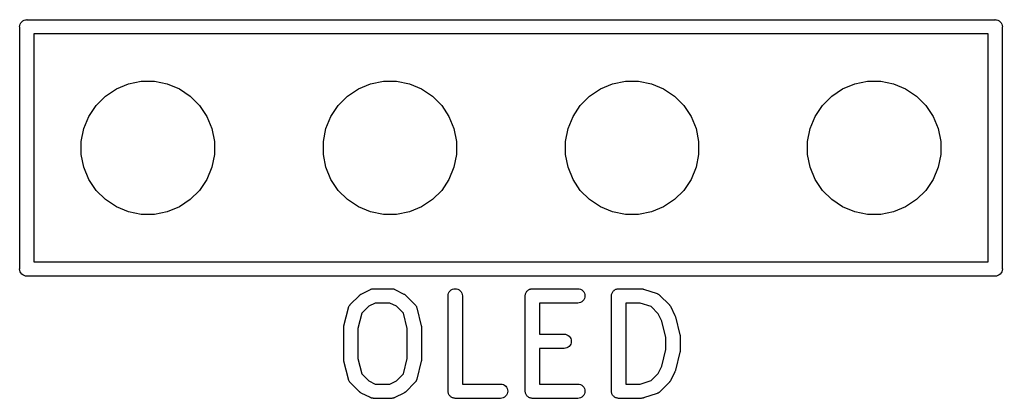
# Model space of a CAD drawing. Extents: x 17 to 402, y -127 to -24.
# Drawn here: x 22.78 to 33.1, y -69.3 to -65.33 of the extents above; entities that cross this region are included whole.
import ezdxf

# ---------------------------------------------------------------- set-up
doc = ezdxf.new("R2010")
doc.units = 0
doc.layers.add('BLACK', color=7, linetype='CONTINUOUS')

msp = doc.modelspace()

# ---------------------------------------------------------------- linework, layer by layer
at = {"layer": 'BLACK', "linetype": 'CONTINUOUS'}
for p, q in [((22.7904, -65.3762), (22.7973, -65.3631)), ((22.7973, -65.3631), (22.8067, -65.3517)), ((22.8067, -65.3517), (22.8181, -65.3423)), ((22.8181, -65.3423), (22.8312, -65.3354)), ((22.8312, -65.3354), (22.8453, -65.3311)), ((22.8453, -65.3311), (22.8563, -65.33)), ((22.8563, -65.33), (22.86, -65.3296)), ((22.86, -65.3296), (22.8637, -65.33)), ((22.8637, -65.33), (33.0163, -65.33)), ((33.0163, -65.33), (33.02, -65.3296)), ((33.02, -65.3296), (33.0237, -65.33)), ((33.0237, -65.33), (33.0347, -65.3311)), ((33.0347, -65.3311), (33.0488, -65.3354)), ((33.0488, -65.3354), (33.0619, -65.3423)), ((33.0619, -65.3423), (33.0733, -65.3517)), ((33.0733, -65.3517), (33.0827, -65.3631)), ((33.0827, -65.3631), (33.0896, -65.3762)), ((22.7846, -65.405), (22.7861, -65.3903)), ((22.785, -65.4087), (22.7846, -65.405)), ((22.785, -67.9413), (22.785, -65.4087)), ((22.7861, -65.3903), (22.7904, -65.3762)), ((33.0896, -65.3762), (33.0939, -65.3903)), ((33.0939, -65.3903), (33.0954, -65.405)), ((33.0954, -65.405), (33.095, -65.4087)), ((33.095, -65.4087), (33.095, -67.9413)), ((22.935, -65.48), (22.935, -67.87)), ((32.945, -65.48), (22.935, -65.48)), ((32.945, -67.87), (32.945, -65.48)), ((23.9263, -66.0033), (24.0612, -65.9765)), ((24.0612, -65.9765), (24.1988, -65.9765)), ((24.1988, -65.9765), (24.3337, -66.0033)), ((26.4663, -66.0033), (26.6012, -65.9765)), ((26.6012, -65.9765), (26.7388, -65.9765)), ((26.7388, -65.9765), (26.8737, -66.0033)), ((29.0063, -66.0033), (29.1412, -65.9765)), ((29.1412, -65.9765), (29.2788, -65.9765)), ((29.2788, -65.9765), (29.4137, -66.0033)), ((31.5463, -66.0033), (31.6812, -65.9765)), ((31.6812, -65.9765), (31.8188, -65.9765)), ((31.8188, -65.9765), (31.9537, -66.0033)), ((23.6847, -66.1324), (23.7991, -66.056)), ((23.7991, -66.056), (23.9263, -66.0033)), ((24.3337, -66.0033), (24.4609, -66.056)), ((24.4609, -66.056), (24.5753, -66.1324)), ((26.2247, -66.1324), (26.3391, -66.056)), ((26.3391, -66.056), (26.4663, -66.0033)), ((26.8737, -66.0033), (27.0009, -66.056)), ((27.0009, -66.056), (27.1153, -66.1324)), ((28.7647, -66.1324), (28.8791, -66.056)), ((28.8791, -66.056), (29.0063, -66.0033)), ((29.4137, -66.0033), (29.5409, -66.056)), ((29.5409, -66.056), (29.6553, -66.1324)), ((31.3047, -66.1324), (31.4191, -66.056)), ((31.4191, -66.056), (31.5463, -66.0033)), ((31.9537, -66.0033), (32.0809, -66.056)), ((32.0809, -66.056), (32.1953, -66.1324)), ((23.5874, -66.2297), (23.6847, -66.1324)), ((24.5753, -66.1324), (24.6726, -66.2297)), ((26.1274, -66.2297), (26.2247, -66.1324)), ((27.1153, -66.1324), (27.2126, -66.2297)), ((28.6674, -66.2297), (28.7647, -66.1324)), ((29.6553, -66.1324), (29.7526, -66.2297)), ((31.2074, -66.2297), (31.3047, -66.1324)), ((32.1953, -66.1324), (32.2926, -66.2297)), ((23.511, -66.3441), (23.5874, -66.2297)), ((24.6726, -66.2297), (24.749, -66.3441)), ((26.051, -66.3441), (26.1274, -66.2297)), ((27.2126, -66.2297), (27.289, -66.3441)), ((28.591, -66.3441), (28.6674, -66.2297)), ((29.7526, -66.2297), (29.829, -66.3441)), ((31.131, -66.3441), (31.2074, -66.2297)), ((32.2926, -66.2297), (32.369, -66.3441)), ((23.4583, -66.4713), (23.511, -66.3441)), ((24.749, -66.3441), (24.8017, -66.4713)), ((25.9983, -66.4713), (26.051, -66.3441)), ((27.289, -66.3441), (27.3417, -66.4713)), ((28.5383, -66.4713), (28.591, -66.3441)), ((29.829, -66.3441), (29.8817, -66.4713)), ((31.0783, -66.4713), (31.131, -66.3441)), ((32.369, -66.3441), (32.4217, -66.4713)), ((23.4315, -66.6062), (23.4583, -66.4713)), ((24.8017, -66.4713), (24.8285, -66.6062)), ((25.9715, -66.6062), (25.9983, -66.4713)), ((27.3417, -66.4713), (27.3685, -66.6062)), ((28.5115, -66.6062), (28.5383, -66.4713)), ((29.8817, -66.4713), (29.9085, -66.6062)), ((31.0515, -66.6062), (31.0783, -66.4713)), ((32.4217, -66.4713), (32.4485, -66.6062)), ((23.4315, -66.7438), (23.4315, -66.6062)), ((24.8285, -66.6062), (24.8285, -66.7438)), ((25.9715, -66.7438), (25.9715, -66.6062)), ((27.3685, -66.6062), (27.3685, -66.7438)), ((28.5115, -66.7438), (28.5115, -66.6062)), ((29.9085, -66.6062), (29.9085, -66.7438)), ((31.0515, -66.7438), (31.0515, -66.6062)), ((32.4485, -66.6062), (32.4485, -66.7438)), ((23.4583, -66.8787), (23.4315, -66.7438)), ((24.8285, -66.7438), (24.8017, -66.8787)), ((25.9983, -66.8787), (25.9715, -66.7438)), ((27.3685, -66.7438), (27.3417, -66.8787)), ((28.5383, -66.8787), (28.5115, -66.7438)), ((29.9085, -66.7438), (29.8817, -66.8787)), ((31.0783, -66.8787), (31.0515, -66.7438)), ((32.4485, -66.7438), (32.4217, -66.8787)), ((23.511, -67.0059), (23.4583, -66.8787)), ((24.8017, -66.8787), (24.749, -67.0059)), ((26.051, -67.0059), (25.9983, -66.8787)), ((27.3417, -66.8787), (27.289, -67.0059)), ((28.591, -67.0059), (28.5383, -66.8787)), ((29.8817, -66.8787), (29.829, -67.0059)), ((31.131, -67.0059), (31.0783, -66.8787)), ((32.4217, -66.8787), (32.369, -67.0059)), ((23.5874, -67.1203), (23.511, -67.0059)), ((24.749, -67.0059), (24.6726, -67.1203)), ((26.1274, -67.1203), (26.051, -67.0059)), ((27.289, -67.0059), (27.2126, -67.1203)), ((28.6674, -67.1203), (28.591, -67.0059)), ((29.829, -67.0059), (29.7526, -67.1203)), ((31.2074, -67.1203), (31.131, -67.0059)), ((32.369, -67.0059), (32.2926, -67.1203)), ((23.6847, -67.2176), (23.5874, -67.1203)), ((24.6726, -67.1203), (24.5753, -67.2176)), ((26.2247, -67.2176), (26.1274, -67.1203)), ((27.2126, -67.1203), (27.1153, -67.2176)), ((28.7647, -67.2176), (28.6674, -67.1203)), ((29.7526, -67.1203), (29.6553, -67.2176)), ((31.3047, -67.2176), (31.2074, -67.1203)), ((32.2926, -67.1203), (32.1953, -67.2176)), ((23.7991, -67.294), (23.6847, -67.2176)), ((24.5753, -67.2176), (24.4609, -67.294)), ((26.3391, -67.294), (26.2247, -67.2176)), ((27.1153, -67.2176), (27.0009, -67.294)), ((28.8791, -67.294), (28.7647, -67.2176)), ((29.6553, -67.2176), (29.5409, -67.294)), ((31.4191, -67.294), (31.3047, -67.2176)), ((32.1953, -67.2176), (32.0809, -67.294)), ((23.9263, -67.3467), (23.7991, -67.294)), ((24.4609, -67.294), (24.3337, -67.3467)), ((26.4663, -67.3467), (26.3391, -67.294)), ((27.0009, -67.294), (26.8737, -67.3467)), ((29.0063, -67.3467), (28.8791, -67.294)), ((29.5409, -67.294), (29.4137, -67.3467)), ((31.5463, -67.3467), (31.4191, -67.294)), ((32.0809, -67.294), (31.9537, -67.3467)), ((24.0612, -67.3735), (23.9263, -67.3467)), ((24.1988, -67.3735), (24.0612, -67.3735)), ((24.3337, -67.3467), (24.1988, -67.3735)), ((26.6012, -67.3735), (26.4663, -67.3467)), ((26.7388, -67.3735), (26.6012, -67.3735)), ((26.8737, -67.3467), (26.7388, -67.3735)), ((29.1412, -67.3735), (29.0063, -67.3467)), ((29.2788, -67.3735), (29.1412, -67.3735)), ((29.4137, -67.3467), (29.2788, -67.3735)), ((31.6812, -67.3735), (31.5463, -67.3467)), ((31.8188, -67.3735), (31.6812, -67.3735)), ((31.9537, -67.3467), (31.8188, -67.3735)), ((22.7846, -67.945), (22.785, -67.9413)), ((22.7861, -67.9597), (22.7846, -67.945)), ((22.935, -67.87), (32.945, -67.87)), ((33.0954, -67.945), (33.0939, -67.9597)), ((33.095, -67.9413), (33.0954, -67.945)), ((22.7904, -67.9738), (22.7861, -67.9597)), ((22.7973, -67.9869), (22.7904, -67.9738)), ((22.8067, -67.9983), (22.7973, -67.9869)), ((22.8181, -68.0077), (22.8067, -67.9983)), ((22.8312, -68.0146), (22.8181, -68.0077)), ((22.8453, -68.0189), (22.8312, -68.0146)), ((22.86, -68.0204), (22.8453, -68.0189)), ((22.8637, -68.02), (22.86, -68.0204)), ((33.0163, -68.02), (22.8637, -68.02)), ((33.02, -68.0204), (33.0163, -68.02)), ((33.0237, -68.02), (33.02, -68.0204)), ((33.0347, -68.0189), (33.0237, -68.02)), ((33.0488, -68.0146), (33.0347, -68.0189)), ((33.0619, -68.0077), (33.0488, -68.0146)), ((33.0733, -67.9983), (33.0619, -68.0077)), ((33.0827, -67.9869), (33.0733, -67.9983)), ((33.0896, -67.9738), (33.0827, -67.9869)), ((33.0939, -67.9597), (33.0896, -67.9738)), ((26.4809, -68.1544), (26.4831, -68.1538)), ((26.4831, -68.1538), (26.4882, -68.1533)), ((26.4882, -68.1533), (26.4932, -68.1525)), ((26.4932, -68.1525), (26.4954, -68.1526)), ((26.4954, -68.1526), (26.4976, -68.1524)), ((26.4976, -68.1524), (26.6881, -68.1524)), ((26.6881, -68.1524), (26.6891, -68.1524)), ((26.6891, -68.1524), (26.6913, -68.1526)), ((26.6913, -68.1526), (26.6935, -68.1526)), ((26.6935, -68.1526), (26.6986, -68.1534)), ((26.6986, -68.1534), (26.7037, -68.154)), ((26.7037, -68.154), (26.7058, -68.1547)), ((27.3267, -68.1578), (27.3407, -68.1537)), ((27.3407, -68.1537), (27.3553, -68.1524)), ((27.3553, -68.1524), (27.3698, -68.1539)), ((27.3698, -68.1539), (27.3838, -68.1582)), ((28.143, -68.1558), (28.1497, -68.1538)), ((28.1497, -68.1538), (28.15, -68.1538)), ((28.15, -68.1538), (28.1502, -68.1537)), ((28.1502, -68.1537), (28.1573, -68.1531)), ((28.1573, -68.1531), (28.1643, -68.1524)), ((28.1643, -68.1524), (28.6405, -68.1524)), ((28.6405, -68.1524), (28.6415, -68.1524)), ((28.6415, -68.1524), (28.6561, -68.154)), ((28.6561, -68.154), (28.67, -68.1584)), ((29.0477, -68.1558), (29.0545, -68.1538)), ((29.0545, -68.1538), (29.0547, -68.1538)), ((29.0547, -68.1538), (29.055, -68.1537)), ((29.055, -68.1537), (29.062, -68.1531)), ((29.062, -68.1531), (29.069, -68.1524)), ((29.069, -68.1524), (29.3071, -68.1524)), ((29.3071, -68.1524), (29.3082, -68.1524)), ((29.3082, -68.1524), (29.3124, -68.1529)), ((29.3124, -68.1529), (29.3166, -68.153)), ((29.3166, -68.153), (29.3196, -68.1537)), ((29.3196, -68.1537), (29.3227, -68.154)), ((29.3227, -68.154), (29.3268, -68.1553)), ((26.2541, -68.3172), (26.3493, -68.222)), ((26.3493, -68.222), (26.3501, -68.2212)), ((26.3501, -68.2212), (26.3534, -68.2186)), ((26.3534, -68.2186), (26.3564, -68.2157)), ((26.3564, -68.2157), (26.3591, -68.214)), ((26.3591, -68.214), (26.3615, -68.2121)), ((26.3615, -68.2121), (26.3653, -68.2102)), ((26.3653, -68.2102), (26.3688, -68.2079)), ((26.3688, -68.2079), (26.4641, -68.1603)), ((26.4641, -68.1603), (26.465, -68.1598)), ((26.465, -68.1598), (26.4671, -68.1591)), ((26.4671, -68.1591), (26.469, -68.158)), ((26.469, -68.158), (26.4739, -68.1566)), ((26.4739, -68.1566), (26.4788, -68.1548)), ((26.4788, -68.1548), (26.4809, -68.1544)), ((26.7058, -68.1547), (26.708, -68.1551)), ((26.708, -68.1551), (26.7128, -68.1569)), ((26.7128, -68.1569), (26.7176, -68.1584)), ((26.7176, -68.1584), (26.7196, -68.1595)), ((26.7196, -68.1595), (26.7216, -68.1603)), ((26.7216, -68.1603), (26.8169, -68.2079)), ((26.8169, -68.2079), (26.8178, -68.2084)), ((26.8178, -68.2084), (26.8213, -68.2107)), ((26.8213, -68.2107), (26.8251, -68.2127)), ((26.8251, -68.2127), (26.8275, -68.2147)), ((26.8275, -68.2147), (26.8301, -68.2164)), ((26.8301, -68.2164), (26.8331, -68.2193)), ((26.8331, -68.2193), (26.8364, -68.222)), ((26.8364, -68.222), (26.9316, -68.3172)), ((27.2798, -68.2263), (27.2814, -68.2118)), ((27.2798, -68.2274), (27.2798, -68.2263)), ((27.2798, -69.2274), (27.2798, -68.2274)), ((27.2814, -68.2118), (27.2858, -68.1978)), ((27.2858, -68.1978), (27.2929, -68.185)), ((27.2929, -68.185), (27.3023, -68.1738)), ((27.3023, -68.1738), (27.3137, -68.1646)), ((27.3137, -68.1646), (27.3267, -68.1578)), ((27.3838, -68.1582), (27.3967, -68.1652)), ((27.3967, -68.1652), (27.408, -68.1745)), ((27.408, -68.1745), (27.4172, -68.1859)), ((27.4172, -68.1859), (27.4241, -68.1988)), ((27.4241, -68.1988), (27.4283, -68.2128)), ((27.4283, -68.2128), (27.4298, -68.2274)), ((27.4298, -68.2274), (27.4298, -69.1524)), ((28.0893, -68.2263), (28.0901, -68.2193)), ((28.0893, -68.2268), (28.0893, -68.2263)), ((28.0893, -68.2269), (28.0893, -68.2268)), ((28.0893, -68.2274), (28.0893, -68.2269)), ((28.0893, -68.2269), (28.0893, -68.2269)), ((28.0893, -69.2274), (28.0893, -68.2274)), ((28.0901, -68.2193), (28.0908, -68.2123)), ((28.0908, -68.2123), (28.0909, -68.212)), ((28.0909, -68.2118), (28.093, -68.2051)), ((28.0909, -68.212), (28.0909, -68.2118)), ((28.093, -68.2051), (28.0951, -68.1983)), ((28.0951, -68.1983), (28.0953, -68.1981)), ((28.0953, -68.1978), (28.0988, -68.1916)), ((28.0953, -68.1981), (28.0953, -68.1978)), ((28.0988, -68.1916), (28.1021, -68.1854)), ((28.1021, -68.1854), (28.1023, -68.1852)), ((28.1023, -68.1852), (28.1024, -68.185)), ((28.1024, -68.185), (28.107, -68.1796)), ((28.107, -68.1796), (28.1114, -68.1742)), ((28.1114, -68.1742), (28.1116, -68.174)), ((28.1116, -68.174), (28.1118, -68.1738)), ((28.1118, -68.1738), (28.1173, -68.1694)), ((28.1173, -68.1694), (28.1228, -68.1649)), ((28.1228, -68.1649), (28.123, -68.1648)), ((28.123, -68.1648), (28.1232, -68.1646)), ((28.1232, -68.1646), (28.1295, -68.1614)), ((28.1295, -68.1614), (28.1357, -68.158)), ((28.1357, -68.158), (28.136, -68.158)), ((28.136, -68.158), (28.1362, -68.1578)), ((28.1362, -68.1578), (28.143, -68.1558)), ((28.67, -68.1584), (28.6828, -68.1655)), ((28.6828, -68.1655), (28.6941, -68.1749)), ((28.6941, -68.1749), (28.7032, -68.1863)), ((28.7096, -68.2564), (28.7027, -68.2693)), ((28.7032, -68.1863), (28.71, -68.1993)), ((28.7139, -68.2425), (28.7096, -68.2564)), ((28.71, -68.1993), (28.7141, -68.2133)), ((28.7155, -68.2279), (28.7139, -68.2425)), ((28.7141, -68.2133), (28.7155, -68.2279)), ((28.994, -68.2269), (28.9941, -68.2268)), ((28.994, -68.2274), (28.994, -68.2269)), ((28.994, -68.2269), (28.994, -68.2269)), ((28.994, -69.2274), (28.994, -68.2274)), ((28.9941, -68.2263), (28.9948, -68.2193)), ((28.9941, -68.2268), (28.9941, -68.2263)), ((28.9948, -68.2193), (28.9956, -68.2123)), ((28.9956, -68.2123), (28.9957, -68.212)), ((28.9957, -68.2118), (28.9978, -68.2051)), ((28.9957, -68.212), (28.9957, -68.2118)), ((28.9978, -68.2051), (28.9999, -68.1983)), ((28.9999, -68.1983), (29, -68.1981)), ((29, -68.1981), (29.0001, -68.1978)), ((29.0001, -68.1978), (29.0035, -68.1916)), ((29.0035, -68.1916), (29.0069, -68.1854)), ((29.0069, -68.1854), (29.007, -68.1852)), ((29.007, -68.1852), (29.0072, -68.185)), ((29.0072, -68.185), (29.0117, -68.1796)), ((29.0117, -68.1796), (29.0162, -68.1742)), ((29.0162, -68.1742), (29.0164, -68.174)), ((29.0164, -68.174), (29.0166, -68.1738)), ((29.0166, -68.1738), (29.022, -68.1694)), ((29.022, -68.1694), (29.0275, -68.1649)), ((29.0275, -68.1649), (29.0278, -68.1648)), ((29.0278, -68.1648), (29.028, -68.1646)), ((29.028, -68.1646), (29.0342, -68.1614)), ((29.0342, -68.1614), (29.0405, -68.158)), ((29.0405, -68.158), (29.0407, -68.158)), ((29.0407, -68.158), (29.041, -68.1578)), ((29.041, -68.1578), (29.0477, -68.1558)), ((29.3268, -68.1553), (29.3309, -68.1562)), ((29.3309, -68.1562), (29.4737, -68.2038)), ((29.4737, -68.2038), (29.4747, -68.2042)), ((29.4747, -68.2042), (29.4767, -68.2051)), ((29.4767, -68.2051), (29.4788, -68.2058)), ((29.4788, -68.2058), (29.4833, -68.2082)), ((29.4833, -68.2082), (29.488, -68.2103)), ((29.488, -68.2103), (29.4898, -68.2116)), ((29.4898, -68.2116), (29.4917, -68.2127)), ((29.4917, -68.2127), (29.4957, -68.2159)), ((29.4957, -68.2159), (29.4998, -68.2189)), ((29.4998, -68.2189), (29.5013, -68.2206)), ((29.5013, -68.2206), (29.503, -68.222)), ((29.503, -68.222), (29.5983, -68.3172)), ((26.1868, -68.5425), (26.2344, -68.352)), ((26.2344, -68.352), (26.2346, -68.351)), ((26.2346, -68.351), (26.2364, -68.3463)), ((26.2364, -68.3463), (26.2379, -68.3414)), ((26.2379, -68.3414), (26.239, -68.3394)), ((26.239, -68.3394), (26.2398, -68.3373)), ((26.2398, -68.3373), (26.2424, -68.333)), ((26.2424, -68.333), (26.2448, -68.3285)), ((26.2448, -68.3285), (26.2462, -68.3268)), ((26.2462, -68.3268), (26.2474, -68.3249)), ((26.2474, -68.3249), (26.2509, -68.3211)), ((26.2509, -68.3211), (26.2541, -68.3172)), ((26.4468, -68.3366), (26.3749, -68.4086)), ((26.5153, -68.3024), (26.4468, -68.3366)), ((26.6704, -68.3024), (26.5153, -68.3024)), ((26.7389, -68.3366), (26.6704, -68.3024)), ((26.8108, -68.4086), (26.7389, -68.3366)), ((26.9316, -68.3172), (26.9323, -68.3179)), ((26.9323, -68.3179), (26.9355, -68.3219)), ((26.9355, -68.3219), (26.9389, -68.3257)), ((26.9389, -68.3257), (26.9401, -68.3276)), ((26.9401, -68.3276), (26.9415, -68.3294)), ((26.9415, -68.3294), (26.9438, -68.3339)), ((26.9438, -68.3339), (26.9464, -68.3383)), ((26.9464, -68.3383), (26.9472, -68.3404)), ((26.9472, -68.3404), (26.9482, -68.3424)), ((26.9482, -68.3424), (26.9496, -68.3473)), ((26.9496, -68.3473), (26.9513, -68.352)), ((26.9513, -68.352), (26.999, -68.5425)), ((28.6405, -68.3024), (28.2393, -68.3024)), ((28.2393, -68.3024), (28.2393, -68.6286)), ((28.655, -68.301), (28.6405, -68.3024)), ((28.6691, -68.2967), (28.655, -68.301)), ((28.682, -68.2898), (28.6691, -68.2967)), ((28.6933, -68.2806), (28.682, -68.2898)), ((28.7027, -68.2693), (28.6933, -68.2806)), ((29.144, -68.3024), (29.144, -69.1524)), ((29.295, -68.3024), (29.144, -68.3024)), ((29.4095, -68.3406), (29.295, -68.3024)), ((29.4836, -68.4147), (29.4095, -68.3406)), ((29.5983, -68.3172), (29.599, -68.3179)), ((29.599, -68.3179), (29.6016, -68.3212)), ((29.6016, -68.3212), (29.6045, -68.3243)), ((29.6045, -68.3243), (29.6062, -68.327)), ((29.6062, -68.327), (29.6081, -68.3294)), ((29.6081, -68.3294), (29.6101, -68.3331)), ((29.6101, -68.3331), (29.6123, -68.3367)), ((29.6123, -68.3367), (29.6599, -68.4319)), ((26.3749, -68.4086), (26.3345, -68.5699)), ((26.8512, -68.5699), (26.8108, -68.4086)), ((29.5221, -68.4917), (29.4836, -68.4147)), ((29.6599, -68.4319), (29.6604, -68.4329)), ((29.6604, -68.4329), (29.6605, -68.4332)), ((29.6605, -68.4332), (29.6607, -68.4335)), ((29.6607, -68.4335), (29.6631, -68.4401)), ((29.6631, -68.4401), (29.6654, -68.4466)), ((29.6654, -68.4466), (29.6655, -68.447)), ((29.6655, -68.447), (29.6656, -68.4473)), ((29.6656, -68.4473), (29.7132, -68.6378)), ((26.1845, -68.5597), (26.1847, -68.5583)), ((26.1845, -68.5607), (26.1845, -68.5597)), ((26.1845, -68.894), (26.1845, -68.5607)), ((26.1846, -68.557), (26.1855, -68.5511)), ((26.1847, -68.5583), (26.1846, -68.557)), ((26.1855, -68.5511), (26.1862, -68.5451)), ((26.1862, -68.5451), (26.1866, -68.5438)), ((26.1866, -68.5438), (26.1868, -68.5425)), ((26.999, -68.5425), (26.9992, -68.5435)), ((26.9992, -68.5435), (26.9994, -68.5449)), ((26.9994, -68.5449), (26.9998, -68.5461)), ((26.9998, -68.5461), (27.0003, -68.5521)), ((27.0003, -68.5521), (27.0011, -68.558)), ((27.0011, -68.558), (27.0011, -68.5594)), ((27.0011, -68.5594), (27.0012, -68.5607)), ((27.0012, -68.5607), (27.0012, -68.894)), ((29.5655, -68.6652), (29.5221, -68.4917)), ((26.3345, -68.5699), (26.3345, -68.8848)), ((26.8512, -68.8848), (26.8512, -68.5699)), ((28.2393, -68.6286), (28.4976, -68.6286)), ((28.4976, -68.6286), (28.4987, -68.6286)), ((28.4987, -68.6286), (28.5132, -68.6302)), ((28.5132, -68.6302), (28.5272, -68.6346)), ((28.5272, -68.6346), (28.54, -68.6417)), ((28.54, -68.6417), (28.5512, -68.6511)), ((28.5512, -68.6511), (28.5604, -68.6625)), ((28.5604, -68.6625), (28.5672, -68.6755)), ((29.5655, -68.7896), (29.5655, -68.6652)), ((29.7132, -68.6378), (29.7135, -68.6388)), ((29.7135, -68.6388), (29.7137, -68.6401)), ((29.7137, -68.6401), (29.714, -68.6414)), ((29.714, -68.6414), (29.7146, -68.6474)), ((29.7146, -68.6474), (29.7154, -68.6533)), ((29.7154, -68.6533), (29.7153, -68.6546)), ((29.7153, -68.6546), (29.7155, -68.656)), ((29.7155, -68.656), (29.7155, -68.7988)), ((28.5262, -68.7729), (28.5122, -68.7771)), ((28.5391, -68.766), (28.5262, -68.7729)), ((28.5505, -68.7568), (28.5391, -68.766)), ((28.5598, -68.7455), (28.5505, -68.7568)), ((28.5668, -68.7326), (28.5598, -68.7455)), ((28.5711, -68.7187), (28.5668, -68.7326)), ((28.5672, -68.6755), (28.5713, -68.6895)), ((28.5726, -68.7041), (28.5711, -68.7187)), ((28.5713, -68.6895), (28.5726, -68.7041)), ((28.4976, -68.7786), (28.2393, -68.7786)), ((28.2393, -68.7786), (28.2393, -69.1524)), ((28.5122, -68.7771), (28.4976, -68.7786)), ((29.5221, -68.9631), (29.5655, -68.7896)), ((29.7132, -68.817), (29.6656, -69.0075)), ((29.7134, -68.8157), (29.7132, -68.817)), ((29.7138, -68.8144), (29.7134, -68.8157)), ((29.7145, -68.8085), (29.7138, -68.8144)), ((29.7154, -68.8025), (29.7145, -68.8085)), ((29.7155, -68.7999), (29.7153, -68.8012)), ((29.7153, -68.8012), (29.7154, -68.8025)), ((29.7155, -68.7988), (29.7155, -68.7999)), ((26.1847, -68.8954), (26.1845, -68.894)), ((26.1846, -68.8967), (26.1847, -68.8954)), ((26.1854, -68.9026), (26.1846, -68.8967)), ((26.186, -68.9086), (26.1854, -68.9026)), ((26.1863, -68.9099), (26.186, -68.9086)), ((26.1865, -68.9112), (26.1863, -68.9099)), ((26.1868, -68.9122), (26.1865, -68.9112)), ((26.2344, -69.1027), (26.1868, -68.9122)), ((26.3345, -68.8848), (26.3749, -69.0462)), ((26.8108, -69.0462), (26.8512, -68.8848)), ((26.999, -68.9122), (26.9513, -69.1027)), ((26.9991, -68.9109), (26.999, -68.9122)), ((26.9996, -68.9096), (26.9991, -68.9109)), ((27.0002, -68.9037), (26.9996, -68.9096)), ((27.0011, -68.8978), (27.0002, -68.9037)), ((27.0012, -68.8951), (27.001, -68.8964)), ((27.001, -68.8964), (27.0011, -68.8978)), ((27.0012, -68.894), (27.0012, -68.8951)), ((29.4836, -69.0401), (29.5221, -68.9631)), ((26.3749, -69.0462), (26.4468, -69.1181)), ((26.7389, -69.1181), (26.8108, -69.0462)), ((29.4095, -69.1142), (29.4836, -69.0401)), ((29.6599, -69.0228), (29.6123, -69.1181)), ((29.6601, -69.0225), (29.6599, -69.0228)), ((29.6602, -69.0222), (29.6601, -69.0225)), ((29.6627, -69.0157), (29.6602, -69.0222)), ((29.6652, -69.0092), (29.6627, -69.0157)), ((29.6654, -69.0085), (29.6652, -69.0088)), ((29.6652, -69.0088), (29.6652, -69.0092)), ((29.6656, -69.0075), (29.6654, -69.0085)), ((26.2361, -69.1075), (26.2344, -69.1027)), ((26.2375, -69.1124), (26.2361, -69.1075)), ((26.2385, -69.1144), (26.2375, -69.1124)), ((26.2393, -69.1165), (26.2385, -69.1144)), ((26.2419, -69.1209), (26.2393, -69.1165)), ((26.2442, -69.1254), (26.2419, -69.1209)), ((26.2456, -69.1271), (26.2442, -69.1254)), ((26.2468, -69.1291), (26.2456, -69.1271)), ((26.2502, -69.1328), (26.2468, -69.1291)), ((26.2534, -69.1368), (26.2502, -69.1328)), ((26.2541, -69.1376), (26.2534, -69.1368)), ((26.3493, -69.2328), (26.2541, -69.1376)), ((26.4468, -69.1181), (26.5153, -69.1524)), ((26.5153, -69.1524), (26.6704, -69.1524)), ((26.6704, -69.1524), (26.7389, -69.1181)), ((26.9316, -69.1376), (26.8364, -69.2328)), ((26.9348, -69.1336), (26.9316, -69.1376)), ((26.9383, -69.1299), (26.9348, -69.1336)), ((26.9395, -69.128), (26.9383, -69.1299)), ((26.9409, -69.1262), (26.9395, -69.128)), ((26.9433, -69.1218), (26.9409, -69.1262)), ((26.946, -69.1174), (26.9433, -69.1218)), ((26.9467, -69.1153), (26.946, -69.1174)), ((26.9478, -69.1133), (26.9467, -69.1153)), ((26.9493, -69.1085), (26.9478, -69.1133)), ((26.9511, -69.1037), (26.9493, -69.1085)), ((26.9513, -69.1027), (26.9511, -69.1037)), ((27.4298, -69.1524), (27.831, -69.1524)), ((27.831, -69.1524), (27.832, -69.1524)), ((27.832, -69.1524), (27.8465, -69.154)), ((27.8465, -69.154), (27.8605, -69.1584)), ((27.8605, -69.1584), (27.8733, -69.1655)), ((27.8733, -69.1655), (27.8845, -69.1749)), ((27.8845, -69.1749), (27.8937, -69.1863)), ((28.2393, -69.1524), (28.6405, -69.1524)), ((28.6405, -69.1524), (28.6415, -69.1524)), ((28.6415, -69.1524), (28.6561, -69.154)), ((28.6561, -69.154), (28.67, -69.1584)), ((28.67, -69.1584), (28.6828, -69.1655)), ((28.6828, -69.1655), (28.6941, -69.1749)), ((28.6941, -69.1749), (28.7032, -69.1863)), ((29.144, -69.1524), (29.295, -69.1524)), ((29.295, -69.1524), (29.4095, -69.1142)), ((29.5983, -69.1376), (29.503, -69.2328)), ((29.6009, -69.1343), (29.5983, -69.1376)), ((29.6039, -69.1313), (29.6009, -69.1343)), ((29.6056, -69.1287), (29.6039, -69.1313)), ((29.6076, -69.1262), (29.6056, -69.1287)), ((29.6096, -69.1225), (29.6076, -69.1262)), ((29.6118, -69.119), (29.6096, -69.1225)), ((29.6123, -69.1181), (29.6118, -69.119)), ((26.3526, -69.2355), (26.3493, -69.2328)), ((26.3556, -69.2384), (26.3526, -69.2355)), ((26.3582, -69.2401), (26.3556, -69.2384)), ((26.3607, -69.2421), (26.3582, -69.2401)), ((26.3644, -69.2441), (26.3607, -69.2421)), ((26.3679, -69.2464), (26.3644, -69.2441)), ((26.3688, -69.2468), (26.3679, -69.2464)), ((26.4641, -69.2945), (26.3688, -69.2468)), ((26.8169, -69.2468), (26.7216, -69.2945)), ((26.8204, -69.2446), (26.8169, -69.2468)), ((26.8242, -69.2427), (26.8204, -69.2446)), ((26.8266, -69.2407), (26.8242, -69.2427)), ((26.8293, -69.2391), (26.8266, -69.2407)), ((26.8323, -69.2362), (26.8293, -69.2391)), ((26.8356, -69.2335), (26.8323, -69.2362)), ((26.8364, -69.2328), (26.8356, -69.2335)), ((27.2804, -69.2344), (27.2798, -69.2274)), ((27.2811, -69.2414), (27.2804, -69.2344)), ((27.2812, -69.2417), (27.2811, -69.2414)), ((27.2812, -69.2419), (27.2812, -69.2417)), ((27.2832, -69.2487), (27.2812, -69.2419)), ((27.2852, -69.2555), (27.2832, -69.2487)), ((27.2853, -69.2557), (27.2852, -69.2555)), ((27.2854, -69.256), (27.2853, -69.2557)), ((27.2887, -69.2622), (27.2854, -69.256)), ((27.292, -69.2684), (27.2887, -69.2622)), ((27.2922, -69.2687), (27.292, -69.2684)), ((27.2923, -69.2689), (27.2922, -69.2687)), ((27.2968, -69.2744), (27.2923, -69.2689)), ((27.3012, -69.2799), (27.2968, -69.2744)), ((27.3014, -69.28), (27.3012, -69.2799)), ((27.3015, -69.2802), (27.3014, -69.28)), ((27.307, -69.2847), (27.3015, -69.2802)), ((27.3124, -69.2893), (27.307, -69.2847)), ((27.8838, -69.2806), (27.8725, -69.2898)), ((27.8931, -69.2693), (27.8838, -69.2806)), ((27.9001, -69.2564), (27.8931, -69.2693)), ((27.8937, -69.1863), (27.9005, -69.1993)), ((27.9044, -69.2425), (27.9001, -69.2564)), ((27.9005, -69.1993), (27.9046, -69.2133)), ((27.9059, -69.2279), (27.9044, -69.2425)), ((27.9046, -69.2133), (27.9059, -69.2279)), ((28.09, -69.2344), (28.0893, -69.2274)), ((28.0906, -69.2414), (28.09, -69.2344)), ((28.0907, -69.2417), (28.0906, -69.2414)), ((28.0907, -69.2419), (28.0907, -69.2417)), ((28.0927, -69.2487), (28.0907, -69.2419)), ((28.0947, -69.2555), (28.0927, -69.2487)), ((28.0949, -69.2557), (28.0947, -69.2555)), ((28.0949, -69.256), (28.0949, -69.2557)), ((28.0983, -69.2622), (28.0949, -69.256)), ((28.1015, -69.2684), (28.0983, -69.2622)), ((28.1017, -69.2687), (28.1015, -69.2684)), ((28.1018, -69.2689), (28.1017, -69.2687)), ((28.1063, -69.2744), (28.1018, -69.2689)), ((28.1107, -69.2799), (28.1063, -69.2744)), ((28.1109, -69.28), (28.1107, -69.2799)), ((28.1111, -69.2802), (28.1109, -69.28)), ((28.1165, -69.2847), (28.1111, -69.2802)), ((28.1219, -69.2893), (28.1165, -69.2847)), ((28.6933, -69.2806), (28.682, -69.2898)), ((28.7027, -69.2693), (28.6933, -69.2806)), ((28.7096, -69.2564), (28.7027, -69.2693)), ((28.7032, -69.1863), (28.71, -69.1993)), ((28.7139, -69.2425), (28.7096, -69.2564)), ((28.71, -69.1993), (28.7141, -69.2133)), ((28.7155, -69.2279), (28.7139, -69.2425)), ((28.7141, -69.2133), (28.7155, -69.2279)), ((28.9947, -69.2344), (28.994, -69.2274)), ((28.9954, -69.2414), (28.9947, -69.2344)), ((28.9954, -69.2417), (28.9954, -69.2414)), ((28.9955, -69.2419), (28.9954, -69.2417)), ((28.9975, -69.2487), (28.9955, -69.2419)), ((28.9995, -69.2555), (28.9975, -69.2487)), ((28.9996, -69.2557), (28.9995, -69.2555)), ((28.9997, -69.256), (28.9996, -69.2557)), ((29.003, -69.2622), (28.9997, -69.256)), ((29.0063, -69.2684), (29.003, -69.2622)), ((29.0065, -69.2687), (29.0063, -69.2684)), ((29.0066, -69.2689), (29.0065, -69.2687)), ((29.0111, -69.2744), (29.0066, -69.2689)), ((29.0155, -69.2799), (29.0111, -69.2744)), ((29.0157, -69.28), (29.0155, -69.2799)), ((29.0158, -69.2802), (29.0157, -69.28)), ((29.0213, -69.2847), (29.0158, -69.2802)), ((29.0267, -69.2893), (29.0213, -69.2847)), ((29.4737, -69.2509), (29.3309, -69.2985)), ((29.4757, -69.25), (29.4737, -69.2509)), ((29.4779, -69.2494), (29.4757, -69.25)), ((29.4824, -69.247), (29.4779, -69.2494)), ((29.4871, -69.245), (29.4824, -69.247)), ((29.4889, -69.2437), (29.4871, -69.245)), ((29.4908, -69.2427), (29.4889, -69.2437)), ((29.4949, -69.2395), (29.4908, -69.2427)), ((29.499, -69.2365), (29.4949, -69.2395)), ((29.5006, -69.2349), (29.499, -69.2365)), ((29.5023, -69.2335), (29.5006, -69.2349)), ((29.503, -69.2328), (29.5023, -69.2335)), ((26.4661, -69.2953), (26.4641, -69.2945)), ((26.4681, -69.2963), (26.4661, -69.2953)), ((26.473, -69.2979), (26.4681, -69.2963)), ((26.4777, -69.2997), (26.473, -69.2979)), ((26.4799, -69.3001), (26.4777, -69.2997)), ((26.482, -69.3007), (26.4799, -69.3001)), ((26.4871, -69.3013), (26.482, -69.3007)), ((26.4922, -69.3022), (26.4871, -69.3013)), ((26.4944, -69.3021), (26.4922, -69.3022)), ((26.4966, -69.3024), (26.4944, -69.3021)), ((26.4976, -69.3024), (26.4966, -69.3024)), ((26.6881, -69.3024), (26.4976, -69.3024)), ((26.6903, -69.3022), (26.6881, -69.3024)), ((26.6925, -69.3023), (26.6903, -69.3022)), ((26.6976, -69.3015), (26.6925, -69.3023)), ((26.7027, -69.301), (26.6976, -69.3015)), ((26.7048, -69.3003), (26.7027, -69.301)), ((26.707, -69.3), (26.7048, -69.3003)), ((26.7118, -69.2982), (26.707, -69.3)), ((26.7167, -69.2967), (26.7118, -69.2982)), ((26.7186, -69.2957), (26.7167, -69.2967)), ((26.7207, -69.2949), (26.7186, -69.2957)), ((26.7216, -69.2945), (26.7207, -69.2949)), ((27.3126, -69.2894), (27.3124, -69.2893)), ((27.3128, -69.2896), (27.3126, -69.2894)), ((27.319, -69.2929), (27.3128, -69.2896)), ((27.3252, -69.2963), (27.319, -69.2929)), ((27.3255, -69.2964), (27.3252, -69.2963)), ((27.3257, -69.2965), (27.3255, -69.2964)), ((27.3325, -69.2986), (27.3257, -69.2965)), ((27.3392, -69.3007), (27.3325, -69.2986)), ((27.3394, -69.3008), (27.3392, -69.3007)), ((27.3397, -69.3008), (27.3394, -69.3008)), ((27.3467, -69.3016), (27.3397, -69.3008)), ((27.3537, -69.3024), (27.3467, -69.3016)), ((27.3542, -69.3024), (27.3537, -69.3024)), ((27.3543, -69.3024), (27.3542, -69.3024)), ((27.3542, -69.3024), (27.3542, -69.3024)), ((27.3548, -69.3024), (27.3543, -69.3024)), ((27.831, -69.3024), (27.3548, -69.3024)), ((27.8455, -69.301), (27.831, -69.3024)), ((27.8595, -69.2967), (27.8455, -69.301)), ((27.8725, -69.2898), (27.8595, -69.2967)), ((28.1221, -69.2894), (28.1219, -69.2893)), ((28.1223, -69.2896), (28.1221, -69.2894)), ((28.1285, -69.2929), (28.1223, -69.2896)), ((28.1347, -69.2963), (28.1285, -69.2929)), ((28.135, -69.2964), (28.1347, -69.2963)), ((28.1352, -69.2965), (28.135, -69.2964)), ((28.142, -69.2986), (28.1352, -69.2965)), ((28.1487, -69.3007), (28.142, -69.2986)), ((28.149, -69.3008), (28.1487, -69.3007)), ((28.1492, -69.3008), (28.149, -69.3008)), ((28.1562, -69.3016), (28.1492, -69.3008)), ((28.1632, -69.3024), (28.1562, -69.3016)), ((28.1637, -69.3024), (28.1632, -69.3024)), ((28.1638, -69.3024), (28.1637, -69.3024)), ((28.1643, -69.3024), (28.1638, -69.3024)), ((28.1638, -69.3024), (28.1638, -69.3024)), ((28.6405, -69.3024), (28.1643, -69.3024)), ((28.655, -69.301), (28.6405, -69.3024)), ((28.6691, -69.2967), (28.655, -69.301)), ((28.682, -69.2898), (28.6691, -69.2967)), ((29.0269, -69.2894), (29.0267, -69.2893)), ((29.0271, -69.2896), (29.0269, -69.2894)), ((29.0333, -69.2929), (29.0271, -69.2896)), ((29.0395, -69.2963), (29.0333, -69.2929)), ((29.0397, -69.2964), (29.0395, -69.2963)), ((29.04, -69.2965), (29.0397, -69.2964)), ((29.0468, -69.2986), (29.04, -69.2965)), ((29.0535, -69.3007), (29.0468, -69.2986)), ((29.0537, -69.3008), (29.0535, -69.3007)), ((29.054, -69.3008), (29.0537, -69.3008)), ((29.061, -69.3016), (29.054, -69.3008)), ((29.068, -69.3024), (29.061, -69.3016)), ((29.0685, -69.3024), (29.068, -69.3024)), ((29.069, -69.3024), (29.0685, -69.3024)), ((29.0685, -69.3024), (29.0685, -69.3024)), ((29.0685, -69.3024), (29.0685, -69.3024)), ((29.3071, -69.3024), (29.069, -69.3024)), ((29.3113, -69.302), (29.3071, -69.3024)), ((29.3155, -69.3019), (29.3113, -69.302)), ((29.3186, -69.3013), (29.3155, -69.3019)), ((29.3217, -69.301), (29.3186, -69.3013)), ((29.3257, -69.2997), (29.3217, -69.301)), ((29.3299, -69.2989), (29.3257, -69.2997)), ((29.3309, -69.2985), (29.3299, -69.2989))]:
    msp.add_line(p, q, dxfattribs=at)

doc.saveas('drawing.dxf')
